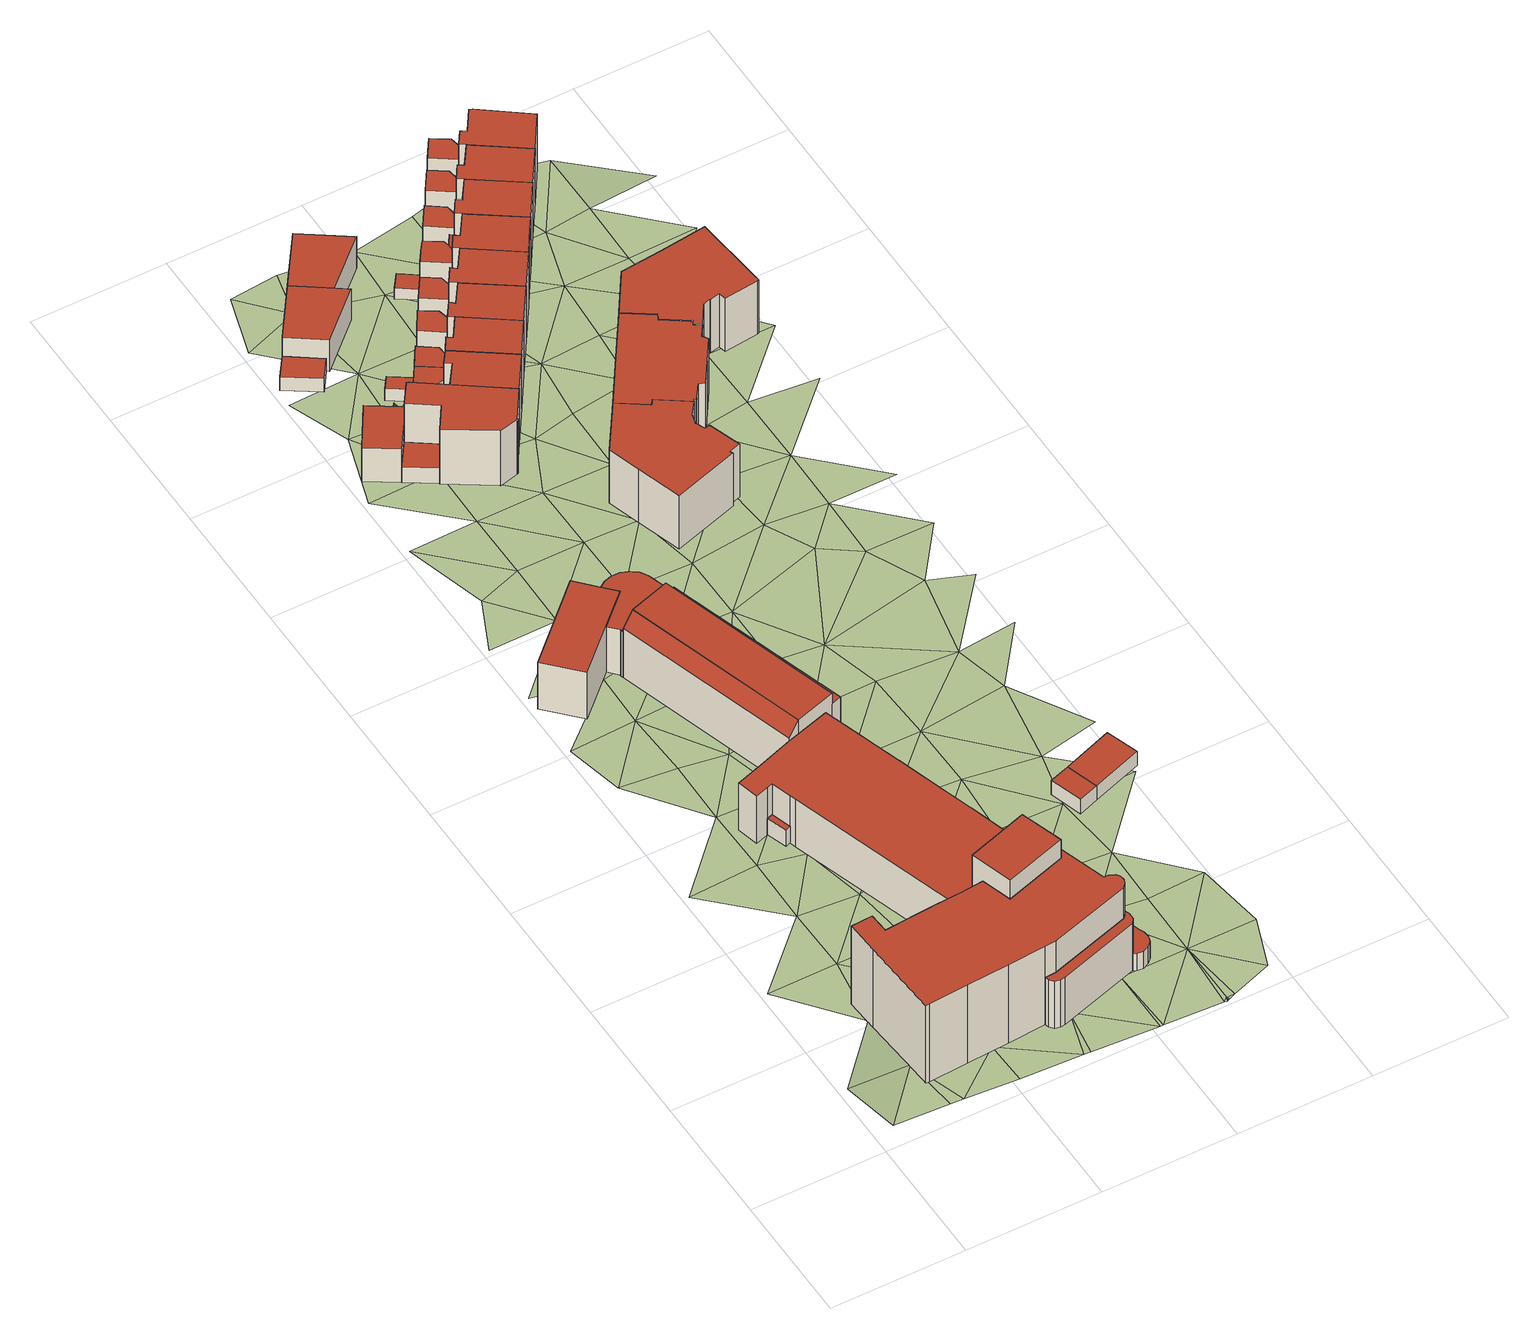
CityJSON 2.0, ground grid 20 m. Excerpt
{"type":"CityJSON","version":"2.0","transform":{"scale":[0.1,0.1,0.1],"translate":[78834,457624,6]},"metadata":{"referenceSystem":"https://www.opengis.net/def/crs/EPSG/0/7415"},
"CityObjects":{
"building1":{"type":"Building","attributes":{"validity":"0"},"children":["building1-1","building1-2","building1-3","building1-4","building1-5","building1-6"]},
"building1-1":{"type":"BuildingPart","attributes":{"roofType":"1000","RelativeEavesHeight":3.05,"RelativeRidgeHeight":3.05,"AbsoluteEavesHeight":9.53,"AbsoluteRidgeHeight":9.53,"validity":"0"},"parents":["building1"],"geometry":[{"type":"Solid","lod":"2","boundaries":[[[[0,1,2,3]],[[1,4,5,2]],[[4,6,7,5]],[[6,0,3,7]],[[6,4,1,0]],[[3,2,5,7]]]],"semantics":{"surfaces":[{"type":"WallSurface"},{"type":"RoofSurface","Direction":0,"Slope":90},{"type":"GroundSurface"}],"values":[[0,0,0,0,1,2]]}}]},
"building1-2":{"type":"BuildingPart","attributes":{"roofType":"1000","RelativeEavesHeight":3.05,"RelativeRidgeHeight":3.05,"AbsoluteEavesHeight":9.4,"AbsoluteRidgeHeight":9.4,"validity":"0"},"parents":["building1"],"geometry":[{"type":"Solid","lod":"2","boundaries":[[[[8,9,10,11]],[[9,12,13,10]],[[12,14,15,13]],[[14,16,17,15]],[[16,18,19,17]],[[18,20,21,19]],[[20,22,23,21]],[[22,24,25,23]],[[24,26,27,25]],[[26,28,29,27]],[[28,30,31,29]],[[30,32,33,31]],[[32,34,35,33]],[[34,36,37,35]],[[36,38,39,37]],[[38,40,41,39]],[[40,42,43,41]],[[42,44,45,43]],[[44,46,47,45]],[[46,48,49,47]],[[48,8,11,49]],[[48,46,44,42,40,38,36,34,32,30,28,26,24,22,20,18,16,14,12,9,8]],[[11,10,13,15,17,19,21,23,25,27,29,31,33,35,37,39,41,43,45,47,49]]]],"semantics":{"surfaces":[{"type":"WallSurface"},{"type":"RoofSurface","Direction":97.12,"Slope":90},{"type":"GroundSurface"}],"values":[[0,0,0,0,0,0,0,0,0,0,0,0,0,0,0,0,0,0,0,0,0,1,2]]}}]},
"building1-3":{"type":"BuildingPart","attributes":{"roofType":"1000","RelativeEavesHeight":8.65,"RelativeRidgeHeight":8.65,"AbsoluteEavesHeight":15.1,"AbsoluteRidgeHeight":15.1,"validity":"0"},"parents":["building1"],"geometry":[{"type":"Solid","lod":"2","boundaries":[[[[50,51,52,53]],[[51,54,55,52]],[[54,56,57,55]],[[56,58,59,57]],[[58,60,61,59]],[[60,62,63,61]],[[62,64,65,63]],[[64,66,67,65]],[[66,68,69,67]],[[68,70,71,69]],[[70,72,73,71]],[[72,50,53,73]],[[72,70,68,66,64,62,60,58,56,54,51,50]],[[53,52,55,57,59,61,63,65,67,69,71,73]]]],"semantics":{"surfaces":[{"type":"WallSurface"},{"type":"RoofSurface","Direction":270,"Slope":90},{"type":"GroundSurface"}],"values":[[0,0,0,0,0,0,0,0,0,0,0,0,1,2]]}}]},
"building1-4":{"type":"BuildingPart","attributes":{"roofType":"1000","RelativeEavesHeight":14.4,"RelativeRidgeHeight":14.4,"AbsoluteEavesHeight":20.8,"AbsoluteRidgeHeight":20.8,"validity":"0"},"parents":["building1"],"geometry":[{"type":"Solid","lod":"2","boundaries":[[[[74,75,76,77]],[[75,78,79,76]],[[78,80,81,79]],[[80,82,83,81]],[[82,84,85,83]],[[84,86,87,85]],[[86,88,89,87]],[[88,90,71,89]],[[90,91,69,71]],[[91,92,67,69]],[[92,93,65,67]],[[93,94,63,65]],[[94,95,96,63]],[[95,97,98,96]],[[97,99,100,98]],[[99,101,102,100]],[[101,103,104,102]],[[103,105,106,104]],[[105,107,108,106]],[[107,109,110,108]],[[109,111,112,110]],[[111,113,114,112]],[[113,115,116,114]],[[115,74,77,116]],[[115,113,111,109,107,105,103,101,99,97,95,94,93,92,91,90,88,86,84,82,80,78,75,74]],[[77,76,79,81,83,85,87,89,71,69,67,65,63,96,98,100,102,104,106,108,110,112,114,116]]]],"semantics":{"surfaces":[{"type":"WallSurface"},{"type":"RoofSurface","Direction":270,"Slope":90},{"type":"GroundSurface"}],"values":[[0,0,0,0,0,0,0,0,0,0,0,0,0,0,0,0,0,0,0,0,0,0,0,0,1,2]]}}]},
"building1-5":{"type":"BuildingPart","attributes":{"roofType":"1000","RelativeEavesHeight":8.73,"RelativeRidgeHeight":8.73,"AbsoluteEavesHeight":15.1,"AbsoluteRidgeHeight":15.1,"validity":"0"},"parents":["building1"],"geometry":[{"type":"Solid","lod":"2","boundaries":[[[[117,118,119,120]],[[118,121,122,119]],[[121,123,124,122]],[[123,125,126,124]],[[125,127,128,126]],[[127,129,130,128]],[[129,131,132,130]],[[131,133,134,132]],[[133,135,136,134]],[[135,137,138,136]],[[137,139,140,138]],[[139,141,142,140]],[[141,143,144,142]],[[143,145,146,144]],[[145,147,148,146]],[[147,149,150,148]],[[149,151,152,150]],[[151,153,154,152]],[[153,155,81,154]],[[155,156,79,81]],[[156,157,76,79]],[[157,158,77,76]],[[158,159,116,77]],[[159,160,114,116]],[[160,161,162,114]],[[161,163,164,162]],[[163,165,166,164]],[[165,167,168,166]],[[167,169,170,168]],[[169,171,172,170]],[[171,117,120,172]],[[171,169,167,165,163,161,160,159,158,157,156,155,153,151,149,147,145,143,141,139,137,135,133,131,129,127,125,123,121,118,117]],[[120,119,122,124,126,128,130,132,134,136,138,140,142,144,146,148,150,152,154,81,79,76,77,116,114,162,164,166,168,170,172]]]],"semantics":{"surfaces":[{"type":"WallSurface"},{"type":"RoofSurface","Direction":0,"Slope":90},{"type":"GroundSurface"}],"values":[[0,0,0,0,0,0,0,0,0,0,0,0,0,0,0,0,0,0,0,0,0,0,0,0,0,0,0,0,0,0,0,1,2]]}}]},
"building1-6":{"type":"BuildingPart","attributes":{"roofType":"1000","RelativeEavesHeight":9.14,"RelativeRidgeHeight":9.14,"AbsoluteEavesHeight":24.24,"AbsoluteRidgeHeight":24.24,"validity":"0"},"parents":["building1"],"geometry":[{"type":"Solid","lod":"2","boundaries":[[[[173,174,157,175]],[[174,176,158,157]],[[176,177,178,158]],[[177,173,175,178]],[[177,176,174,173]],[[175,157,158,178]]]],"semantics":{"surfaces":[{"type":"WallSurface"},{"type":"RoofSurface","Direction":0,"Slope":90},{"type":"GroundSurface"}],"values":[[0,0,0,0,1,2]]}}]},
"building2":{"type":"Building","attributes":{"validity":"0"},"children":["building2-1","building2-2","building2-3","building2-4","building2-5"]},
"building2-1":{"type":"BuildingPart","attributes":{"roofType":"1000","RelativeEavesHeight":8.61,"RelativeRidgeHeight":8.61,"AbsoluteEavesHeight":14.98,"AbsoluteRidgeHeight":14.98,"validity":"0"},"parents":["building2"],"geometry":[{"type":"Solid","lod":"2","boundaries":[[[[179,180,181,182]],[[180,183,184,181]],[[183,185,186,184]],[[185,187,188,186]],[[187,189,190,188]],[[189,179,182,190]],[[189,187,185,183,180,179]],[[182,181,184,186,188,190]]]],"semantics":{"surfaces":[{"type":"WallSurface"},{"type":"RoofSurface","Direction":0,"Slope":90},{"type":"GroundSurface"}],"values":[[0,0,0,0,0,0,1,2]]}}]},
"building2-2":{"type":"BuildingPart","attributes":{"roofType":"1000","RelativeEavesHeight":9.33,"RelativeRidgeHeight":9.33,"AbsoluteEavesHeight":15.67,"AbsoluteRidgeHeight":15.67,"validity":"0"},"parents":["building2"],"geometry":[{"type":"Solid","lod":"2","boundaries":[[[[191,192,193,194]],[[192,195,196,193]],[[195,197,198,196]],[[197,191,194,198]],[[197,195,192,191]],[[194,193,196,198]]]],"semantics":{"surfaces":[{"type":"WallSurface"},{"type":"RoofSurface","Direction":0,"Slope":90},{"type":"GroundSurface"}],"values":[[0,0,0,0,1,2]]}}]},
"building2-3":{"type":"BuildingPart","attributes":{"roofType":"1000","RelativeEavesHeight":11.22,"RelativeRidgeHeight":11.22,"AbsoluteEavesHeight":17.57,"AbsoluteRidgeHeight":17.57,"validity":"0"},"parents":["building2"],"geometry":[{"type":"Solid","lod":"2","boundaries":[[[[199,200,201,202]],[[200,203,204,201]],[[203,205,206,204]],[[205,199,202,206]],[[205,203,200,199]],[[202,201,204,206]]]],"semantics":{"surfaces":[{"type":"WallSurface"},{"type":"RoofSurface","Direction":0,"Slope":90},{"type":"GroundSurface"}],"values":[[0,0,0,0,1,2]]}}]},
"building2-4":{"type":"BuildingPart","attributes":{"roofType":"1010","RelativeEavesHeight":10.13,"RelativeRidgeHeight":11.17,"AbsoluteEavesHeight":16.53,"AbsoluteRidgeHeight":17.57,"validity":"0"},"parents":["building2"],"geometry":[{"type":"Solid","lod":"2","boundaries":[[[[203,207,128,204]],[[207,208,209,128]],[[208,205,206,209]],[[205,203,204,206]],[[205,208,207,203]],[[204,128,209,206]]]],"semantics":{"surfaces":[{"type":"WallSurface"},{"type":"RoofSurface","Direction":252.81,"Slope":40.19},{"type":"GroundSurface"}],"values":[[0,0,0,0,1,2]]}}]},
"building2-5":{"type":"BuildingPart","attributes":{"roofType":"1000","RelativeEavesHeight":8.4,"RelativeRidgeHeight":8.4,"AbsoluteEavesHeight":14.79,"AbsoluteRidgeHeight":14.79,"validity":"0"},"parents":["building2"],"geometry":[{"type":"Solid","lod":"2","boundaries":[[[[210,211,212,188]],[[211,213,214,212]],[[213,215,216,214]],[[215,217,218,216]],[[217,219,220,218]],[[219,221,222,220]],[[221,223,224,222]],[[223,225,226,224]],[[225,227,209,226]],[[227,228,229,209]],[[228,230,231,229]],[[230,232,182,231]],[[232,233,190,182]],[[233,210,188,190]],[[233,232,230,228,227,225,223,221,219,217,215,213,211,210]],[[188,212,214,216,218,220,222,224,226,209,229,231,182,190]]]],"semantics":{"surfaces":[{"type":"WallSurface"},{"type":"RoofSurface","Direction":0,"Slope":90},{"type":"GroundSurface"}],"values":[[0,0,0,0,0,0,0,0,0,0,0,0,0,0,1,2]]}}]},
"building3":{"type":"Building","attributes":{"validity":"0"},"children":["building3-1","building3-2"]},
"building3-1":{"type":"BuildingPart","attributes":{"roofType":"1000","RelativeEavesHeight":6.24,"RelativeRidgeHeight":6.24,"AbsoluteEavesHeight":12.51,"AbsoluteRidgeHeight":12.51,"validity":"0"},"parents":["building3"],"geometry":[{"type":"Solid","lod":"2","boundaries":[[[[234,235,236,237]],[[235,238,239,236]],[[238,240,241,239]],[[240,234,237,241]],[[240,238,235,234]],[[237,236,239,241]]]],"semantics":{"surfaces":[{"type":"WallSurface"},{"type":"RoofSurface","Direction":0,"Slope":90},{"type":"GroundSurface"}],"values":[[0,0,0,0,1,2]]}}]},
"building3-2":{"type":"BuildingPart","attributes":{"roofType":"1000","RelativeEavesHeight":2.43,"RelativeRidgeHeight":2.43,"AbsoluteEavesHeight":8.79,"AbsoluteRidgeHeight":8.79,"validity":"0"},"parents":["building3"],"geometry":[{"type":"Solid","lod":"2","boundaries":[[[[242,243,244,245]],[[243,246,247,244]],[[246,248,249,247]],[[248,250,251,249]],[[250,252,253,251]],[[252,242,245,253]],[[252,250,248,246,243,242]],[[245,244,247,249,251,253]]]],"semantics":{"surfaces":[{"type":"WallSurface"},{"type":"RoofSurface","Direction":0,"Slope":90},{"type":"GroundSurface"}],"values":[[0,0,0,0,0,0,1,2]]}}]},
"building4":{"type":"Building","attributes":{"validity":"0"},"children":["building4-1","building4-2"]},
"building4-1":{"type":"BuildingPart","attributes":{"roofType":"1000","RelativeEavesHeight":2.97,"RelativeRidgeHeight":2.97,"AbsoluteEavesHeight":9.25,"AbsoluteRidgeHeight":9.25,"validity":"0"},"parents":["building4"],"geometry":[{"type":"Solid","lod":"2","boundaries":[[[[254,255,256,257]],[[255,258,237,256]],[[258,259,260,237]],[[259,254,257,260]],[[259,258,255,254]],[[257,256,237,260]]]],"semantics":{"surfaces":[{"type":"WallSurface"},{"type":"RoofSurface","Direction":277.12,"Slope":90},{"type":"GroundSurface"}],"values":[[0,0,0,0,1,2]]}}]},
"building4-2":{"type":"BuildingPart","attributes":{"roofType":"1000","RelativeEavesHeight":10.1,"RelativeRidgeHeight":10.1,"AbsoluteEavesHeight":16.35,"AbsoluteRidgeHeight":16.35,"validity":"0"},"parents":["building4"],"geometry":[{"type":"Solid","lod":"2","boundaries":[[[[261,262,263,264]],[[262,265,266,263]],[[265,267,268,266]],[[267,269,270,268]],[[269,271,272,270]],[[271,273,274,272]],[[273,275,276,274]],[[275,277,278,276]],[[277,279,280,278]],[[279,281,282,280]],[[281,261,264,282]],[[281,279,277,275,273,271,269,267,265,262,261]],[[264,263,266,268,270,272,274,276,278,280,282]]]],"semantics":{"surfaces":[{"type":"WallSurface"},{"type":"RoofSurface","Direction":0,"Slope":90},{"type":"GroundSurface"}],"values":[[0,0,0,0,0,0,0,0,0,0,0,1,2]]}}]},
"building5":{"type":"Building","attributes":{"validity":"0"},"children":["building5-1","building5-2"]},
"building5-1":{"type":"BuildingPart","attributes":{"roofType":"1000","RelativeEavesHeight":2.43,"RelativeRidgeHeight":2.43,"AbsoluteEavesHeight":8.86,"AbsoluteRidgeHeight":8.86,"validity":"0"},"parents":["building5"],"geometry":[{"type":"Solid","lod":"2","boundaries":[[[[283,284,285,286]],[[284,287,288,285]],[[287,289,290,288]],[[289,283,286,290]],[[289,287,284,283]],[[286,285,288,290]]]],"semantics":{"surfaces":[{"type":"WallSurface"},{"type":"RoofSurface","Direction":0,"Slope":90},{"type":"GroundSurface"}],"values":[[0,0,0,0,1,2]]}}]},
"building5-2":{"type":"BuildingPart","attributes":{"roofType":"1000","RelativeEavesHeight":5.85,"RelativeRidgeHeight":5.85,"AbsoluteEavesHeight":12.3,"AbsoluteRidgeHeight":12.3,"validity":"0"},"parents":["building5"],"geometry":[{"type":"Solid","lod":"2","boundaries":[[[[291,292,293,294]],[[292,295,296,293]],[[295,297,298,296]],[[297,291,294,298]],[[297,295,292,291]],[[294,293,296,298]]]],"semantics":{"surfaces":[{"type":"WallSurface"},{"type":"RoofSurface","Direction":0,"Slope":90},{"type":"GroundSurface"}],"values":[[0,0,0,0,1,2]]}}]},
"building6":{"type":"Building","attributes":{"validity":"0"},"children":["building6-1","building6-2"]},
"building6-1":{"type":"BuildingPart","attributes":{"roofType":"1000","RelativeEavesHeight":6.84,"RelativeRidgeHeight":6.84,"AbsoluteEavesHeight":13.2,"AbsoluteRidgeHeight":13.2,"validity":"0"},"parents":["building6"],"geometry":[{"type":"Solid","lod":"2","boundaries":[[[[299,300,301,302]],[[300,303,304,301]],[[303,305,306,304]],[[305,307,308,306]],[[307,299,302,308]],[[307,305,303,300,299]],[[302,301,304,306,308]]]],"semantics":{"surfaces":[{"type":"WallSurface"},{"type":"RoofSurface","Direction":0,"Slope":90},{"type":"GroundSurface"}],"values":[[0,0,0,0,0,1,2]]}}]},
"building6-2":{"type":"BuildingPart","attributes":{"roofType":"1000","RelativeEavesHeight":10.1,"RelativeRidgeHeight":10.1,"AbsoluteEavesHeight":16.35,"AbsoluteRidgeHeight":16.35,"validity":"0"},"parents":["building6"],"geometry":[{"type":"Solid","lod":"2","boundaries":[[[[309,310,311,312]],[[310,267,268,311]],[[267,265,266,268]],[[265,313,314,266]],[[313,315,316,314]],[[315,309,312,316]],[[315,313,265,267,310,309]],[[312,311,268,266,314,316]]]],"semantics":{"surfaces":[{"type":"WallSurface"},{"type":"RoofSurface","Direction":0,"Slope":90},{"type":"GroundSurface"}],"values":[[0,0,0,0,0,0,1,2]]}}]},
"building7":{"type":"Building","attributes":{"validity":"0"},"children":["building7-1","building7-2","building7-3"]},
"building7-1":{"type":"BuildingPart","attributes":{"roofType":"1000","RelativeEavesHeight":2.29,"RelativeRidgeHeight":2.29,"AbsoluteEavesHeight":8.7,"AbsoluteRidgeHeight":8.7,"validity":"0"},"parents":["building7"],"geometry":[{"type":"Solid","lod":"2","boundaries":[[[[317,318,319,320]],[[318,321,322,319]],[[321,323,324,322]],[[323,317,320,324]],[[323,321,318,317]],[[320,319,322,324]]]],"semantics":{"surfaces":[{"type":"WallSurface"},{"type":"RoofSurface","Direction":0,"Slope":90},{"type":"GroundSurface"}],"values":[[0,0,0,0,1,2]]}}]},
"building7-2":{"type":"BuildingPart","attributes":{"roofType":"1000","RelativeEavesHeight":6.83,"RelativeRidgeHeight":6.83,"AbsoluteEavesHeight":13.2,"AbsoluteRidgeHeight":13.2,"validity":"0"},"parents":["building7"],"geometry":[{"type":"Solid","lod":"2","boundaries":[[[[299,307,308,302]],[[307,325,320,308]],[[325,326,324,320]],[[326,327,328,324]],[[327,329,330,328]],[[329,331,332,330]],[[331,299,302,332]],[[331,329,327,326,325,307,299]],[[302,308,320,324,328,330,332]]]],"semantics":{"surfaces":[{"type":"WallSurface"},{"type":"RoofSurface","Direction":0,"Slope":90},{"type":"GroundSurface"}],"values":[[0,0,0,0,0,0,0,1,2]]}}]},
"building7-3":{"type":"BuildingPart","attributes":{"roofType":"1000","RelativeEavesHeight":10.08,"RelativeRidgeHeight":10.08,"AbsoluteEavesHeight":16.35,"AbsoluteRidgeHeight":16.35,"validity":"0"},"parents":["building7"],"geometry":[{"type":"Solid","lod":"2","boundaries":[[[[333,334,335,336]],[[334,337,338,335]],[[337,339,340,338]],[[339,341,342,340]],[[341,343,344,342]],[[343,333,336,344]],[[343,341,339,337,334,333]],[[336,335,338,340,342,344]]]],"semantics":{"surfaces":[{"type":"WallSurface"},{"type":"RoofSurface","Direction":11.87,"Slope":90},{"type":"GroundSurface"}],"values":[[0,0,0,0,0,0,1,2]]}}]},
"building8":{"type":"Building","attributes":{"roofType":"1000","RelativeEavesHeight":5.78,"RelativeRidgeHeight":5.78,"AbsoluteEavesHeight":12.29,"AbsoluteRidgeHeight":12.29,"validity":"0"},"geometry":[{"type":"Solid","lod":"2","boundaries":[[[[345,295,296,346]],[[295,347,348,296]],[[347,349,350,348]],[[349,345,346,350]],[[349,347,295,345]],[[346,296,348,350]]]],"semantics":{"surfaces":[{"type":"WallSurface"},{"type":"RoofSurface","Direction":166.36,"Slope":90},{"type":"GroundSurface"}],"values":[[0,0,0,0,1,2]]}}]},
"building9":{"type":"Building","attributes":{"roofType":"1000","RelativeEavesHeight":2.67,"RelativeRidgeHeight":2.67,"AbsoluteEavesHeight":8.95,"AbsoluteRidgeHeight":8.95,"validity":"0"},"geometry":[{"type":"Solid","lod":"2","boundaries":[[[[351,352,353,354]],[[352,355,356,353]],[[355,357,358,356]],[[357,351,354,358]],[[357,355,352,351]],[[354,353,356,358]]]],"semantics":{"surfaces":[{"type":"WallSurface"},{"type":"RoofSurface","Direction":0,"Slope":90},{"type":"GroundSurface"}],"values":[[0,0,0,0,1,2]]}}]},
"building10":{"type":"Building","attributes":{"roofType":"1000","RelativeEavesHeight":9.79,"RelativeRidgeHeight":9.79,"AbsoluteEavesHeight":16.14,"AbsoluteRidgeHeight":16.14,"validity":"0"},"geometry":[{"type":"Solid","lod":"2","boundaries":[[[[359,360,361,362]],[[360,363,364,361]],[[363,365,366,364]],[[365,367,368,366]],[[367,369,370,368]],[[369,371,372,370]],[[371,373,374,372]],[[373,375,376,374]],[[375,377,378,376]],[[377,379,380,378]],[[379,381,382,380]],[[381,383,384,382]],[[383,385,386,384]],[[385,387,388,386]],[[387,359,362,388]],[[387,385,383,381,379,377,375,373,371,369,367,365,363,360,359]],[[362,361,364,366,368,370,372,374,376,378,380,382,384,386,388]]]],"semantics":{"surfaces":[{"type":"WallSurface"},{"type":"RoofSurface","Direction":0,"Slope":90},{"type":"GroundSurface"}],"values":[[0,0,0,0,0,0,0,0,0,0,0,0,0,0,0,1,2]]}}]},
"building11":{"type":"Building","attributes":{"validity":"0"},"children":["building11-1","building11-2"]},
"building11-1":{"type":"BuildingPart","attributes":{"roofType":"1000","RelativeEavesHeight":10.06,"RelativeRidgeHeight":10.06,"AbsoluteEavesHeight":16.35,"AbsoluteRidgeHeight":16.35,"validity":"0"},"parents":["building11"],"geometry":[{"type":"Solid","lod":"2","boundaries":[[[[389,333,336,390]],[[333,391,392,336]],[[391,393,394,392]],[[393,395,396,394]],[[395,397,398,396]],[[397,389,390,398]],[[397,395,393,391,333,389]],[[390,336,392,394,396,398]]]],"semantics":{"surfaces":[{"type":"WallSurface"},{"type":"RoofSurface","Direction":12.4,"Slope":90},{"type":"GroundSurface"}],"values":[[0,0,0,0,0,0,1,2]]}}]},
"building11-2":{"type":"BuildingPart","attributes":{"roofType":"1000","RelativeEavesHeight":7,"RelativeRidgeHeight":7,"AbsoluteEavesHeight":13.38,"AbsoluteRidgeHeight":13.38,"validity":"0"},"parents":["building11"],"geometry":[{"type":"Solid","lod":"2","boundaries":[[[[399,400,401,402]],[[400,403,404,401]],[[403,405,406,404]],[[405,407,408,406]],[[407,399,402,408]],[[407,405,403,400,399]],[[402,401,404,406,408]]]],"semantics":{"surfaces":[{"type":"WallSurface"},{"type":"RoofSurface","Direction":0,"Slope":90},{"type":"GroundSurface"}],"values":[[0,0,0,0,0,1,2]]}}]},
"building12":{"type":"Building","attributes":{"roofType":"1000","RelativeEavesHeight":2.65,"RelativeRidgeHeight":2.65,"AbsoluteEavesHeight":8.95,"AbsoluteRidgeHeight":8.95,"validity":"0"},"geometry":[{"type":"Solid","lod":"2","boundaries":[[[[409,351,354,410]],[[351,357,358,354]],[[357,411,412,358]],[[411,409,410,412]],[[411,357,351,409]],[[410,354,358,412]]]],"semantics":{"surfaces":[{"type":"WallSurface"},{"type":"RoofSurface","Direction":0,"Slope":90},{"type":"GroundSurface"}],"values":[[0,0,0,0,1,2]]}}]},
"building13":{"type":"Building","attributes":{"validity":"0"},"children":["building13-1","building13-2"]},
"building13-1":{"type":"BuildingPart","attributes":{"roofType":"1000","RelativeEavesHeight":10.04,"RelativeRidgeHeight":10.04,"AbsoluteEavesHeight":16.35,"AbsoluteRidgeHeight":16.35,"validity":"0"},"parents":["building13"],"geometry":[{"type":"Solid","lod":"2","boundaries":[[[[413,389,390,414]],[[389,415,416,390]],[[415,417,418,416]],[[417,419,420,418]],[[419,421,422,420]],[[421,413,414,422]],[[421,419,417,415,389,413]],[[414,390,416,418,420,422]]]],"semantics":{"surfaces":[{"type":"WallSurface"},{"type":"RoofSurface","Direction":0,"Slope":90},{"type":"GroundSurface"}],"values":[[0,0,0,0,0,0,1,2]]}}]},
"building13-2":{"type":"BuildingPart","attributes":{"roofType":"1000","RelativeEavesHeight":6.8,"RelativeRidgeHeight":6.8,"AbsoluteEavesHeight":13.2,"AbsoluteRidgeHeight":13.2,"validity":"0"},"parents":["building13"],"geometry":[{"type":"Solid","lod":"2","boundaries":[[[[423,424,425,426]],[[424,427,428,425]],[[427,429,430,428]],[[429,431,432,430]],[[431,423,426,432]],[[431,429,427,424,423]],[[426,425,428,430,432]]]],"semantics":{"surfaces":[{"type":"WallSurface"},{"type":"RoofSurface","Direction":0,"Slope":90},{"type":"GroundSurface"}],"values":[[0,0,0,0,0,1,2]]}}]},
"building14":{"type":"Building","attributes":{"validity":"0"},"children":["building14-1","building14-2","building14-3","building14-4"]},
"building14-1":{"type":"BuildingPart","attributes":{"roofType":"1000","RelativeEavesHeight":7.11,"RelativeRidgeHeight":7.11,"AbsoluteEavesHeight":13.55,"AbsoluteRidgeHeight":13.55,"validity":"0"},"parents":["building14"],"geometry":[{"type":"Solid","lod":"2","boundaries":[[[[433,434,435,436]],[[434,437,438,435]],[[437,439,440,438]],[[439,441,442,440]],[[441,443,444,442]],[[443,445,446,444]],[[445,433,436,446]],[[445,443,441,439,437,434,433]],[[436,435,438,440,442,444,446]]]],"semantics":{"surfaces":[{"type":"WallSurface"},{"type":"RoofSurface","Direction":111.69,"Slope":90},{"type":"GroundSurface"}],"values":[[0,0,0,0,0,0,0,1,2]]}}]},
"building14-2":{"type":"BuildingPart","attributes":{"roofType":"1000","RelativeEavesHeight":10.02,"RelativeRidgeHeight":10.02,"AbsoluteEavesHeight":16.35,"AbsoluteRidgeHeight":16.35,"validity":"0"},"parents":["building14"],"geometry":[{"type":"Solid","lod":"2","boundaries":[[[[447,448,449,450]],[[448,413,414,449]],[[413,421,422,414]],[[421,451,452,422]],[[451,453,454,452]],[[453,455,456,454]],[[455,457,458,456]],[[457,447,450,458]],[[457,455,453,451,421,413,448,447]],[[450,449,414,422,452,454,456,458]]]],"semantics":{"surfaces":[{"type":"WallSurface"},{"type":"RoofSurface","Direction":9.28,"Slope":90},{"type":"GroundSurface"}],"values":[[0,0,0,0,0,0,0,0,1,2]]}}]},
"building14-3":{"type":"BuildingPart","attributes":{"roofType":"1000","RelativeEavesHeight":1.97,"RelativeRidgeHeight":1.97,"AbsoluteEavesHeight":8.45,"AbsoluteRidgeHeight":8.45,"validity":"0"},"parents":["building14"],"geometry":[{"type":"Solid","lod":"2","boundaries":[[[[459,460,461,462]],[[460,463,464,461]],[[463,465,466,464]],[[465,459,462,466]],[[465,463,460,459]],[[462,461,464,466]]]],"semantics":{"surfaces":[{"type":"WallSurface"},{"type":"RoofSurface","Direction":0,"Slope":90},{"type":"GroundSurface"}],"values":[[0,0,0,0,1,2]]}}]},
"building14-4":{"type":"BuildingPart","attributes":{"roofType":"1000","RelativeEavesHeight":5.88,"RelativeRidgeHeight":5.88,"AbsoluteEavesHeight":12.35,"AbsoluteRidgeHeight":12.35,"validity":"0"},"parents":["building14"],"geometry":[{"type":"Solid","lod":"2","boundaries":[[[[467,468,469,470]],[[468,471,472,469]],[[471,473,474,472]],[[473,475,476,474]],[[475,467,470,476]],[[475,473,471,468,467]],[[470,469,472,474,476]]]],"semantics":{"surfaces":[{"type":"WallSurface"},{"type":"RoofSurface","Direction":42.53,"Slope":90},{"type":"GroundSurface"}],"values":[[0,0,0,0,0,1,2]]}}]},
"building15":{"type":"Building","attributes":{"roofType":"1000","RelativeEavesHeight":9.75,"RelativeRidgeHeight":9.75,"AbsoluteEavesHeight":16.14,"AbsoluteRidgeHeight":16.14,"validity":"0"},"geometry":[{"type":"Solid","lod":"2","boundaries":[[[[477,478,479,480]],[[478,481,482,479]],[[481,483,484,482]],[[483,485,486,484]],[[485,487,488,486]],[[487,377,489,488]],[[377,375,490,489]],[[375,373,491,490]],[[373,371,492,491]],[[371,493,494,492]],[[493,495,496,494]],[[495,497,498,496]],[[497,499,500,498]],[[499,501,502,500]],[[501,503,504,502]],[[503,505,506,504]],[[505,507,508,506]],[[507,509,510,508]],[[509,477,480,510]],[[509,507,505,503,501,499,497,495,493,371,373,375,377,487,485,483,481,478,477]],[[480,479,482,484,486,488,489,490,491,492,494,496,498,500,502,504,506,508,510]]]],"semantics":{"surfaces":[{"type":"WallSurface"},{"type":"RoofSurface","Direction":0,"Slope":90},{"type":"GroundSurface"}],"values":[[0,0,0,0,0,0,0,0,0,0,0,0,0,0,0,0,0,0,0,1,2]]}}]},
"building16":{"type":"Building","attributes":{"validity":"0"},"children":["building16-1","building16-2"]},
"building16-1":{"type":"BuildingPart","attributes":{"roofType":"1000","RelativeEavesHeight":9.97,"RelativeRidgeHeight":9.97,"AbsoluteEavesHeight":16.35,"AbsoluteRidgeHeight":16.35,"validity":"0"},"parents":["building16"],"geometry":[{"type":"Solid","lod":"2","boundaries":[[[[511,447,512,513]],[[447,514,515,512]],[[514,516,517,515]],[[516,518,519,517]],[[518,520,521,519]],[[520,511,513,521]],[[520,518,516,514,447,511]],[[513,512,515,517,519,521]]]],"semantics":{"surfaces":[{"type":"WallSurface"},{"type":"RoofSurface","Direction":12.06,"Slope":90},{"type":"GroundSurface"}],"values":[[0,0,0,0,0,0,1,2]]}}]},
"building16-2":{"type":"BuildingPart","attributes":{"roofType":"1000","RelativeEavesHeight":7.17,"RelativeRidgeHeight":7.17,"AbsoluteEavesHeight":13.7,"AbsoluteRidgeHeight":13.7,"validity":"0"},"parents":["building16"],"geometry":[{"type":"Solid","lod":"2","boundaries":[[[[522,523,524,525]],[[523,526,527,524]],[[526,528,529,527]],[[528,530,531,529]],[[530,522,525,531]],[[530,528,526,523,522]],[[525,524,527,529,531]]]],"semantics":{"surfaces":[{"type":"WallSurface"},{"type":"RoofSurface","Direction":0,"Slope":90},{"type":"GroundSurface"}],"values":[[0,0,0,0,0,1,2]]}}]},
"building17":{"type":"Building","attributes":{"validity":"0"},"children":["building17-1","building17-2"]},
"building17-1":{"type":"BuildingPart","attributes":{"roofType":"1000","RelativeEavesHeight":9.96,"RelativeRidgeHeight":9.96,"AbsoluteEavesHeight":16.35,"AbsoluteRidgeHeight":16.35,"validity":"0"},"parents":["building17"],"geometry":[{"type":"Solid","lod":"2","boundaries":[[[[532,511,513,533]],[[511,534,535,513]],[[534,536,537,535]],[[536,538,539,537]],[[538,540,541,539]],[[540,532,533,541]],[[540,538,536,534,511,532]],[[533,513,535,537,539,541]]]],"semantics":{"surfaces":[{"type":"WallSurface"},{"type":"RoofSurface","Direction":12.42,"Slope":90},{"type":"GroundSurface"}],"values":[[0,0,0,0,0,0,1,2]]}}]},
"building17-2":{"type":"BuildingPart","attributes":{"roofType":"1000","RelativeEavesHeight":7.33,"RelativeRidgeHeight":7.33,"AbsoluteEavesHeight":13.89,"AbsoluteRidgeHeight":13.89,"validity":"0"},"parents":["building17"],"geometry":[{"type":"Solid","lod":"2","boundaries":[[[[542,543,544,545]],[[543,546,547,544]],[[546,548,549,547]],[[548,550,551,549]],[[550,542,545,551]],[[550,548,546,543,542]],[[545,544,547,549,551]]]],"semantics":{"surfaces":[{"type":"WallSurface"},{"type":"RoofSurface","Direction":0,"Slope":90},{"type":"GroundSurface"}],"values":[[0,0,0,0,0,1,2]]}}]},
"building18":{"type":"Building","attributes":{"roofType":"1000","RelativeEavesHeight":9.73,"RelativeRidgeHeight":9.73,"AbsoluteEavesHeight":16.15,"AbsoluteRidgeHeight":16.15,"validity":"0"},"geometry":[{"type":"Solid","lod":"2","boundaries":[[[[552,553,554,555]],[[553,556,557,554]],[[556,558,559,557]],[[558,560,561,559]],[[560,562,563,561]],[[562,564,565,563]],[[564,566,567,565]],[[566,568,506,567]],[[568,569,504,506]],[[569,570,502,504]],[[570,571,500,502]],[[571,572,498,500]],[[572,573,496,498]],[[573,574,575,496]],[[574,576,577,575]],[[576,578,579,577]],[[578,552,555,579]],[[578,576,574,573,572,571,570,569,568,566,564,562,560,558,556,553,552]],[[555,554,557,559,561,563,565,567,506,504,502,500,498,496,575,577,579]]]],"semantics":{"surfaces":[{"type":"WallSurface"},{"type":"RoofSurface","Direction":0,"Slope":90},{"type":"GroundSurface"}],"values":[[0,0,0,0,0,0,0,0,0,0,0,0,0,0,0,0,0,1,2]]}}]},
"building19":{"type":"Building","attributes":{"validity":"0"},"children":["building19-1","building19-2"]},
"building19-1":{"type":"BuildingPart","attributes":{"roofType":"1000","RelativeEavesHeight":9.95,"RelativeRidgeHeight":9.95,"AbsoluteEavesHeight":16.35,"AbsoluteRidgeHeight":16.35,"validity":"0"},"parents":["building19"],"geometry":[{"type":"Solid","lod":"2","boundaries":[[[[580,532,533,581]],[[532,582,583,533]],[[582,584,585,583]],[[584,586,587,585]],[[586,588,589,587]],[[588,590,591,589]],[[590,580,581,591]],[[590,588,586,584,582,532,580]],[[581,533,583,585,587,589,591]]]],"semantics":{"surfaces":[{"type":"WallSurface"},{"type":"RoofSurface","Direction":0,"Slope":90},{"type":"GroundSurface"}],"values":[[0,0,0,0,0,0,0,1,2]]}}]},
"building19-2":{"type":"BuildingPart","attributes":{"roofType":"1000","RelativeEavesHeight":7,"RelativeRidgeHeight":7,"AbsoluteEavesHeight":13.59,"AbsoluteRidgeHeight":13.59,"validity":"0"},"parents":["building19"],"geometry":[{"type":"Solid","lod":"2","boundaries":[[[[592,593,594,595]],[[593,596,597,594]],[[596,598,599,597]],[[598,600,601,599]],[[600,592,595,601]],[[600,598,596,593,592]],[[595,594,597,599,601]]]],"semantics":{"surfaces":[{"type":"WallSurface"},{"type":"RoofSurface","Direction":0,"Slope":90},{"type":"GroundSurface"}],"values":[[0,0,0,0,0,1,2]]}}]},
"terrain1":{"type":"TINRelief","attributes":{"validity":"0"},"geometry":[{"type":"CompositeSurface","lod":"2","boundaries":[[[602,603,604]],[[602,605,603]],[[604,603,606]],[[607,603,605]],[[608,606,609]],[[603,607,610]],[[608,609,611]],[[606,603,612]],[[613,610,607]],[[609,606,612]],[[603,610,612]],[[614,611,615]],[[614,615,616]],[[617,610,613]],[[611,609,618]],[[609,612,619]],[[615,611,620]],[[609,619,618]],[[621,622,623]],[[612,610,624]],[[622,616,625]],[[611,618,620]],[[610,617,624]],[[622,625,623]],[[616,615,626]],[[617,627,624]],[[615,620,626]],[[621,623,628]],[[625,616,629]],[[623,625,629]],[[616,626,629]],[[630,628,631]],[[632,624,627]],[[619,612,633]],[[618,619,634]],[[635,636,631]],[[620,618,637]],[[612,624,638]],[[626,620,637]],[[639,635,640]],[[624,632,641]],[[628,623,642]],[[635,631,640]],[[623,629,643]],[[618,634,637]],[[619,633,634]],[[644,641,632]],[[612,638,633]],[[631,628,642]],[[639,640,645]],[[624,641,638]],[[629,626,646]],[[623,643,642]],[[626,637,647]],[[648,649,650]],[[649,645,650]],[[640,631,651]],[[626,647,646]],[[652,641,644]],[[629,646,643]],[[631,642,653]],[[645,640,651]],[[644,654,652]],[[631,653,651]],[[638,641,652]],[[655,648,656]],[[634,633,657]],[[637,634,658]],[[648,650,659]],[[660,661,654]],[[660,662,661]],[[662,663,661]],[[650,645,664]],[[661,663,665]],[[647,637,666]],[[654,661,652]],[[634,657,658]],[[648,659,656]],[[642,643,667]],[[643,646,668]],[[652,661,665]],[[645,651,664]],[[633,638,669]],[[638,652,670]],[[653,642,671]],[[672,673,674]],[[637,658,666]],[[675,659,650]],[[643,668,667]],[[646,647,676]],[[673,656,674]],[[657,633,677]],[[665,678,652]],[[651,653,679]],[[638,670,669]],[[656,659,675]],[[642,667,671]],[[668,646,680]],[[647,666,676]],[[650,664,681]],[[658,657,677]],[[633,669,677]],[[664,651,679]],[[675,650,681]],[[653,671,679]],[[672,674,682]],[[667,668,680]],[[646,676,680]],[[670,652,683]],[[652,678,684]],[[656,675,685]],[[666,658,686]],[[669,670,683]],[[674,656,687]],[[652,684,683]],[[658,677,686]],[[664,679,688]],[[681,664,688]],[[656,685,687]],[[671,667,689]],[[682,674,690]],[[676,666,691]],[[667,680,692]],[[677,669,693]],[[680,676,691]],[[675,681,694]],[[679,671,695]],[[666,686,696]],[[685,675,694]],[[674,687,690]],[[681,688,697]],[[686,677,693]],[[688,679,695]],[[667,692,689]],[[666,696,691]],[[671,689,695]],[[681,697,694]],[[687,685,698]],[[685,694,698]],[[680,699,692]],[[680,691,700]],[[696,686,701]],[[697,688,702]],[[680,700,699]],[[690,687,703]],[[688,695,704]],[[687,698,703]],[[694,697,702]],[[688,704,702]],[[691,696,705]],[[689,692,706]],[[695,689,707]],[[690,703,708]],[[692,699,706]],[[698,694,709]],[[694,702,710]],[[704,695,707]],[[700,691,711]],[[689,706,707]],[[703,698,709]],[[694,710,709]],[[699,700,712]],[[706,699,712]],[[702,704,713]],[[704,707,714]],[[708,703,715]],[[710,702,713]],[[704,714,713]],[[707,706,716]],[[703,709,717]],[[703,717,715]],[[709,710,718]],[[710,713,718]],[[714,707,719]],[[717,709,720]],[[709,718,720]],[[713,714,721]],[[718,713,721]],[[715,717,722]],[[717,720,723]],[[717,723,722]],[[720,718,724]],[[723,720,724]],[[722,723,725]]]}]}
},
"vertices":[
[168,524,35],[160,521,35],[160,521,5],[168,524,5],[150,551,35],[150,551,5],[159,554,35],[159,554,5],
[390,280,34],[415,288,34],[415,288,3],[390,280,3],[424,259,34],[424,259,3],[459,145,34],[459,145,3],[462,138,34],[462,138,3],[463,129,34],[463,129,3],[460,120,34],[460,120,3],[453,113,34],[453,113,3],[444,109,34],[444,109,3],[435,110,34],[435,110,3],[430,112,34],[430,112,3],[435,119,34],[435,119,3],[435,129,34],[435,129,3],[432,137,34],[432,137,3],[431,145,34],[431,145,3],[427,150,34],[427,150,3],[419,154,34],[419,154,3],[412,154,34],[412,154,3],[383,245,34],[383,245,3],[375,271,34],[375,271,3],[391,276,34],[391,276,3],
[435,119,91],[430,112,91],[430,112,4],[435,119,4],[308,74,91],[308,74,4],[301,73,91],[301,73,4],[293,75,91],[293,75,4],[288,81,91],[288,81,4],[286,87,91],[286,87,4],[303,88,91],[303,88,4],[424,125,91],[424,125,4],[429,130,91],[429,130,4],[432,137,91],[432,137,4],[435,129,91],[435,129,4],
[290,181,148],[382,210,148],[382,210,4],[290,181,4],[372,241,148],[372,241,4],[383,245,148],[383,245,4],[412,154,148],[412,154,4],[419,154,148],[419,154,4],[427,150,148],[427,150,4],[431,145,148],[431,145,4],[432,137,148],[429,130,148],[424,125,148],[303,88,148],[286,87,148],[230,83,148],[230,83,4],[167,79,148],[167,79,4],[109,75,148],[109,75,4],[103,75,148],[103,75,4],[95,193,148],[95,193,4],[92,243,148],[92,243,4],[124,245,148],[124,245,4],[126,215,148],[126,215,4],[204,221,148],[204,221,4],[244,223,148],[244,223,4],[276,226,148],[276,226,4],
[150,551,91],[131,545,91],[131,545,4],[150,551,4],[123,577,91],[123,577,4],[138,582,91],[138,582,4],[163,590,91],[163,590,4],[216,608,91],[216,608,4],[281,627,91],[281,627,4],[300,567,91],[300,567,4],[301,564,91],[301,564,4],[318,510,91],[318,510,4],[319,507,91],[319,507,4],[337,449,91],[337,449,4],[355,392,91],[355,392,4],[356,389,91],[356,389,4],[372,335,91],[372,335,4],[375,327,91],[375,327,4],[390,280,91],[390,280,4],[391,276,91],[391,276,4],[375,271,91],[375,271,4],[383,245,91],[372,241,91],[382,210,91],[290,181,91],[276,226,91],[244,223,91],[243,235,91],[243,235,4],[257,239,91],[257,239,4],[252,257,91],[252,257,4],[171,515,91],[171,515,4],[168,524,91],[168,524,4],[159,554,91],[159,554,4],
[362,273,182],[382,210,182],[362,273,91],[290,181,182],[271,244,182],[271,244,91],
[118,900,90],[56,842,90],[56,842,4],[118,900,4],[11,889,90],[11,889,4],[119,991,90],[119,991,4],[146,962,90],[146,962,4],[164,943,90],[164,943,4],
[209,905,97],[223,909,97],[223,909,3],[209,905,3],[308,636,97],[308,636,3],[293,631,97],[293,631,3],
[209,905,116],[293,631,116],[293,631,4],[209,905,4],[233,613,116],[233,613,4],[149,886,116],[149,886,4],
[216,608,95],[132,881,95],[132,881,4],
[146,962,88],[156,969,88],[156,969,4],[168,973,88],[168,973,4],[181,973,88],[181,973,4],[193,968,88],[193,968,4],[203,961,88],[203,961,4],[210,950,88],[210,950,4],[211,946,88],[211,946,4],[223,909,88],[223,909,4],[132,881,88],[131,885,88],[131,885,4],[133,885,88],[133,885,4],[118,900,88],[164,943,88],
[63,1318,65],[20,1345,65],[20,1345,3],[63,1318,3],[60,1408,65],[60,1408,3],[105,1379,65],[105,1379,3],
[105,1379,28],[90,1389,28],[90,1389,4],[105,1379,4],[113,1422,28],[113,1422,4],[118,1391,28],[118,1391,4],[112,1383,28],[112,1383,4],[109,1384,28],[109,1384,4],
[127,1327,32],[104,1292,32],[104,1292,3],[127,1327,3],[63,1318,32],[88,1354,32],[88,1354,3],
[109,1384,103],[112,1383,103],[112,1383,2],[109,1384,2],[155,1353,103],[155,1353,2],[227,1302,103],[227,1302,2],[198,1258,103],[198,1258,2],[199,1257,103],[199,1257,2],[169,1250,103],[169,1250,2],[169,1251,103],[169,1251,2],[104,1292,103],[104,1292,2],[127,1327,103],[127,1327,2],[88,1354,103],[88,1354,2],
[78,1532,29],[58,1503,29],[58,1503,4],[78,1532,4],[11,1534,29],[11,1534,4],[32,1564,29],[32,1564,4],
[82,1530,63],[32,1564,63],[32,1564,5],[82,1530,5],[84,1639,63],[84,1639,5],[151,1593,63],[151,1593,5],
[180,1407,72],[167,1389,72],[167,1389,4],[180,1407,4],[151,1385,72],[151,1385,4],[129,1401,72],[129,1401,4],[147,1429,72],[147,1429,4],
[180,1407,103],[260,1352,103],[260,1352,2],[180,1407,2],[176,1383,103],[176,1383,2],[167,1389,103],[167,1389,2],
[148,1430,27],[117,1451,27],[117,1451,4],[148,1430,4],[129,1468,27],[129,1468,4],[159,1448,27],[159,1448,4],
[148,1430,72],[159,1448,72],[166,1458,72],[166,1458,4],[191,1441,72],[191,1441,4],[192,1426,72],[192,1426,4],
[292,1401,104],[260,1352,104],[260,1352,3],[292,1401,3],[180,1407,104],[180,1407,3],[192,1426,104],[192,1426,3],[200,1421,104],[200,1421,3],[220,1451,104],[220,1451,3],
[134,1605,63],[134,1605,5],[136,1714,63],[136,1714,5],[203,1668,63],[203,1668,5],
[542,392,29],[512,382,29],[512,382,3],[542,392,3],[497,430,29],[497,430,3],[527,440,29],[527,440,3],
[420,1078,101],[403,1073,101],[403,1073,3],[420,1078,3],[405,1069,101],[405,1069,3],[308,1039,101],[308,1039,3],[287,1105,101],[287,1105,3],[272,1153,101],[272,1153,3],[318,1222,101],[318,1222,3],[359,1194,101],[359,1194,3],[364,1202,101],[364,1202,3],[408,1172,101],[408,1172,3],[394,1153,101],[394,1153,3],[390,1138,101],[390,1138,3],[391,1137,101],[391,1137,3],[396,1125,101],[396,1125,3],[404,1126,101],[404,1126,3],
[325,1451,104],[325,1451,3],[212,1456,104],[212,1456,3],[226,1477,104],[226,1477,3],[233,1471,104],[233,1471,3],[253,1500,104],[253,1500,3],
[212,1456,74],[180,1479,74],[180,1479,4],[212,1456,4],[199,1509,74],[199,1509,4],[222,1494,74],[222,1494,4],[226,1477,74],[226,1477,4],
[617,418,29],[617,418,3],[601,466,29],[601,466,3],
[358,1501,104],[358,1501,3],[244,1507,104],[244,1507,3],[258,1528,104],[258,1528,3],[266,1522,104],[266,1522,3],[286,1551,104],[286,1551,3],
[244,1507,72],[212,1529,72],[212,1529,4],[244,1507,4],[232,1559,72],[232,1559,4],[255,1544,72],[255,1544,4],[258,1528,72],[258,1528,4],
[258,1600,76],[265,1609,76],[265,1609,4],[258,1600,4],[288,1594,76],[288,1594,4],[290,1586,76],[290,1586,4],[290,1575,76],[290,1575,4],[278,1556,76],[278,1556,4],[244,1579,76],[244,1579,4],
[391,1552,104],[380,1535,104],[380,1535,3],[391,1552,3],[278,1556,104],[278,1556,3],[290,1575,104],[290,1575,3],[298,1570,104],[298,1570,3],[319,1601,104],[319,1601,3],
[217,1597,25],[232,1618,25],[232,1618,5],[217,1597,5],[258,1600,25],[258,1600,5],[244,1579,25],[244,1579,5],
[290,1586,64],[306,1611,64],[306,1611,5],[290,1586,5],[319,1601,64],[319,1601,5],[298,1570,64],[298,1570,5],[290,1575,64],[290,1575,5],
[458,1224,101],[437,1192,101],[437,1192,4],[458,1224,4],[428,1195,101],[428,1195,4],[414,1175,101],[414,1175,4],[412,1173,101],[412,1173,4],[409,1175,101],[409,1175,4],[408,1172,4],[364,1202,4],[359,1194,4],[318,1222,4],[361,1288,101],[361,1288,4],[404,1353,101],[404,1353,4],[445,1326,101],[445,1326,4],[441,1318,101],[441,1318,4],[478,1293,101],[478,1293,4],[475,1287,101],[475,1287,4],[485,1281,101],[485,1281,4],[474,1265,101],[474,1265,4],[480,1257,101],[480,1257,4],
[424,1603,104],[391,1552,4],[424,1603,4],[311,1607,104],[311,1607,4],[324,1627,104],[324,1627,4],[332,1622,104],[332,1622,4],[352,1652,104],[352,1652,4],
[311,1607,77],[278,1630,77],[278,1630,5],[311,1607,5],[298,1660,77],[298,1660,5],[322,1643,77],[322,1643,5],[324,1627,77],[324,1627,5],
[457,1652,104],[457,1652,4],[344,1658,104],[344,1658,4],[357,1678,104],[357,1678,4],[365,1673,104],[365,1673,4],[385,1702,104],[385,1702,4],
[344,1658,79],[311,1680,79],[311,1680,6],[344,1658,6],[331,1710,79],[331,1710,6],[355,1694,79],[355,1694,6],[357,1678,79],[357,1678,6],
[585,1322,102],[586,1312,102],[586,1312,4],[585,1322,4],[584,1311,102],[584,1311,4],[533,1306,102],[533,1306,4],[530,1316,102],[530,1316,4],[516,1314,102],[516,1314,4],[515,1314,102],[515,1314,4],[504,1310,102],[504,1310,4],[485,1281,102],[475,1287,102],[478,1293,102],[441,1318,102],[445,1326,102],[404,1353,102],[443,1413,102],[443,1413,4],[505,1419,102],[505,1419,4],[574,1427,102],[574,1427,4],
[490,1703,104],[490,1703,4],[377,1708,104],[377,1708,4],[390,1727,104],[390,1727,4],[398,1722,104],[398,1722,4],[419,1754,104],[419,1754,4],[424,1752,104],[424,1752,4],
[377,1708,76],[344,1730,76],[344,1730,6],[377,1708,6],[363,1759,76],[363,1759,6],[387,1743,76],[387,1743,6],[390,1727,76],[390,1727,6],
[28,29,9],[101,110,8],[9,110,13],[110,25,8],[94,204,7],[129,24,8],[9,310,6],[111,311,6],[207,86,6],[110,409,5],[209,208,5],[209,20,6],[9,507,5],[111,511,5],[110,611,3],[301,16,5],[198,401,5],[210,311,5],[176,495,6],[9,803,5],[28,717,5],[107,808,4],[322,88,6],[111,709,4],[204,607,4],[311,15,5],[109,890,4],[179,697,4],[10,910,4],[110,1009,4],[410,10,4],[410,312,3],[335,431,6],[45,1087,4],[10,1009,3],[314,515,5],[436,220,4],[10,1208,4],[111,1110,3],[410,108,5],[221,912,4],[250,814,4],[415,10,4],[111,1211,3],[311,712,3],[307,609,4],[43,1417,3],[9,1308,2],[112,1310,3],[209,1110,3],[509,110,3],[210,1010,4],[502,6,3],[8,1505,4],[111,1508,5],[406,411,3],[412,510,3],[105,1412,4],[506,5,3],[509,11,3],[509,6,3],[512,8,3],[208,1211,3],[521,11,3],[410,609,3],[310,910,3],[310,810,3],[512,304,3],[510,210,3],[309,1009,3],[38,1702,5],[10,1610,5],[93,1640,5],[160,1451,4],[405,713,3],[501,408,3],[583,34,2],[289,1107,4],[381,800,4],[248,1298,2],[109,1708,5],[595,214,3],[611,111,2],[206,1507,4],[520,492,4],[210,1609,5],[309,1209,4],[421,1020,4],[214,1693,6],[521,702,5],[456,952,4],[610,410,3],[321,1406,3],[411,1114,7],[541,622,5],[311,1311,3],[277,1541,4],[509,914,4],[548,833,4],[609,510,4],[401,1321,5],[311,1598,5],[429,1202,6],[609,711,4],[511,1010,4],[512,1107,4],[309,1708,6],[415,1509,3],[409,1411,4],[609,809,4],[609,913,4],[508,1310,7],[510,1212,7],[398,1731,6],[611,1010,4],[442,1600,4],[519,1415,5],[610,1201,8],[510,1508,4],[609,1310,7],[511,1706,4],[512,1609,3],[610,1508,6],[611,1611,8]
]}
